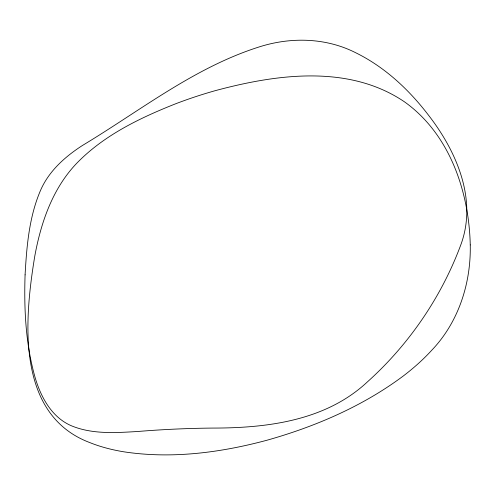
<?xml version="1.0" encoding="UTF-8"?>
<svg xmlns="http://www.w3.org/2000/svg" width="495" height="495" viewBox="0 0 495 495"><rect width="100%" height="100%" fill="white"/><g stroke="black" fill="none" stroke-linecap="round" stroke-linejoin="round"><path stroke-width="0.74" d="M470.25 244.926C471.079 283.171 458.537 322.202 431.832 350.151A216.921 112.47 -15.2 0 1 403.276 376.002C362.699 406.271 315.414 426.572 266.885 440.253C220.424 452.715 171.425 459.131 123.564 451.768A179.933 90.802 -14.1 0 1 90.071 442.691C15.623 414.86 24.342 319.442 34.761 256.268C40.992 222.094 52.934 187.45 77.777 162.199C104.798 134.819 140.233 117.81 175.564 103.814A265.351 152.175 -16.1 0 1 215.356 90.635C276.495 74.201 348.684 64.14 404.316 101.723C449.54 133.792 469.043 191.348 470.25 244.926M25.084 274.843C23.989 308.292 25.554 342.224 34.316 374.678C40.083 396.093 51.734 418.683 73.835 426.739C94.087 434.276 116.152 432.748 137.313 431.522C162.478 429.456 187.704 428.286 212.949 428.076C267.38 428.057 325.877 420.756 367.401 381.893C408.647 344.867 441.107 297.538 460.523 245.613C477.935 199.949 456.464 151.124 428.305 114.933C408.765 89.416 384.541 66.844 355.49 52.637C325.933 37.682 291.023 36.865 259.751 46.747C194.554 67.258 140.444 110.614 82.572 145.394C65.179 156.587 48.949 170.979 40.565 190.309C29.106 216.897 26.693 246.256 25.084 274.843"/></g></svg>
